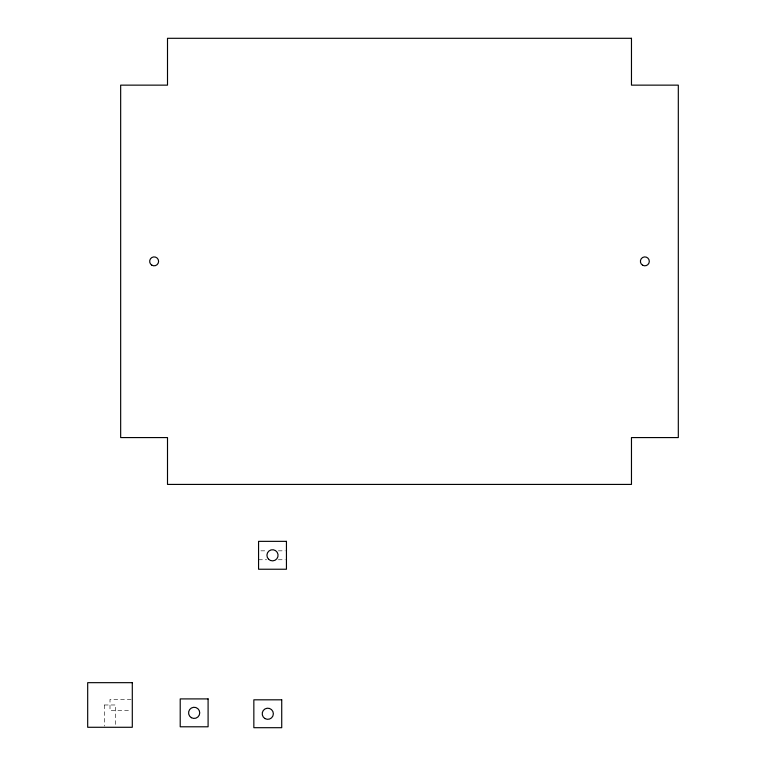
<?xml version="1.0" encoding="UTF-8"?>
<svg xmlns="http://www.w3.org/2000/svg" width="766" height="766" viewBox="0 0 766 766"><rect width="100%" height="100%" fill="white"/><g stroke="black" fill="none" stroke-linecap="round" stroke-linejoin="round"><path stroke-width="0.57" stroke-dasharray="3.83 2.87" d="M260.88 550.831L266.692 550.831M278.307 550.831L285.278 550.831M258.563 559.755L266.692 559.755M278.307 559.755L285.278 559.755M131.13 699.396L109.998 699.396L109.998 710.551L131.178 710.551M104.415 704.979L115.57 704.979L115.532 726.082M104.454 704.979L104.415 726.111"/><path stroke-width="1.15" d="M631.471 38.3L167.505 38.3L167.505 85.141L120.664 85.141L120.664 437.577L167.505 437.577L167.505 484.418L631.471 484.418L631.471 437.577L678.312 437.577L678.312 85.141L631.471 85.141L631.471 38.3M286.446 541.351L258.563 541.351L258.563 569.234L286.446 569.234L286.446 541.351M132.298 682.669L87.688 682.669L87.688 727.279L132.298 727.279L132.298 682.669M208.093 698.908L180.211 698.908L180.211 726.79L208.093 726.79L208.093 698.908M281.725 699.818L253.843 699.818L253.843 727.7L281.725 727.7L281.725 699.818M264.998 718.585A5.573 5.573 0 0 0 273.357 713.759A5.573 5.573 0 0 0 264.998 708.933A5.573 5.573 0 0 0 264.998 718.585M191.366 717.685A5.573 5.573 0 0 0 199.734 712.849A5.573 5.573 0 0 0 191.366 708.023A5.573 5.573 0 0 0 191.366 717.685M268.56 559.237A5.573 5.573 0 0 0 277.886 556.738A5.573 5.573 0 0 0 271.059 549.911A5.573 5.573 0 0 0 268.56 559.237M151.898 265.218A4.462 4.462 0 0 0 158.591 261.359A4.462 4.462 0 0 0 151.898 257.491A4.462 4.462 0 0 0 151.898 265.218M642.626 265.218A4.462 4.462 0 0 0 649.309 261.359A4.462 4.462 0 0 0 642.626 257.491A4.462 4.462 0 0 0 642.626 265.218"/></g></svg>
